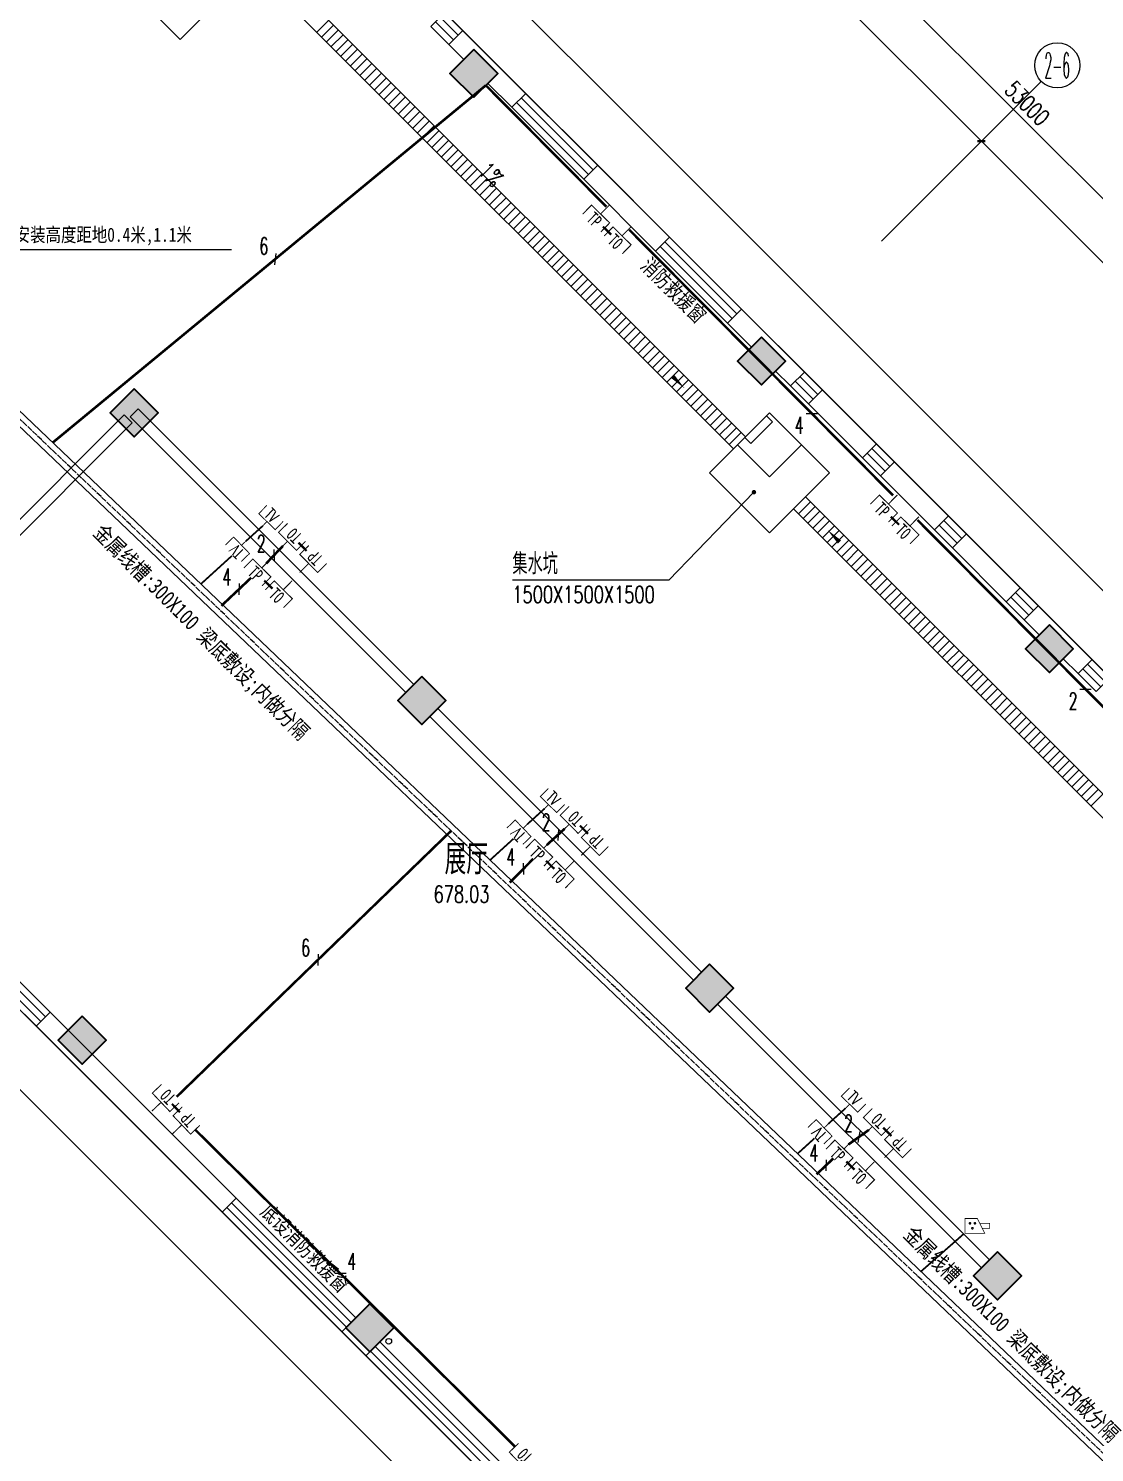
# Model space of a CAD drawing. Extents: x 815029915 to 815825525, y 579155098 to 579748855.
# Drawn here: x 815501371 to 815520233, y 579557379 to 579582582 of the extents above; entities that cross this region are included whole.
import ezdxf
from ezdxf.enums import TextEntityAlignment as Align

# ---------------------------------------------------------------- set-up
doc = ezdxf.new("R2010")
doc.units = 0
doc.header["$LTSCALE"] = 100
doc.header["$MEASUREMENT"] = 0
for name, pattern in [('DASHDOT', [1, 0.5, -0.25, 0, -0.25]), ('DOTE', [2.42, 2, -0.2, 0.02, -0.2]), ('HIDDEN', [0.375, 0.25, -0.125])]:
    doc.linetypes.add(name, pattern=pattern)
for name, color, linetype in [('AXIS', 3, 'Continuous'), ('AXIS_TEXT', 7, 'Continuous'), ('COLUMN', 9, 'Continuous'), ('DIM_LEAD', 3, 'Continuous'), ('DIM_SYMB', 3, 'Continuous'), ('E-TEXT-PLAN-DER', 7, 'Continuous'), ('GROUND', 2, 'Continuous'), ('PUB_TEXT', 7, 'Continuous'), ('SPACE', 7, 'Continuous'), ('T-EQUP-CCTV', 7, 'Continuous'), ('T-EQUP-COMM', 7, 'Continuous'), ('T-EQUP-SERT', 7, 'Continuous'), ('WALL', 9, 'Continuous'), ('WINDOW', 4, 'Continuous'), ('zm', 1, 'Continuous'), ('电-弱电平面-线缆', 3, 'Continuous'), ('电-强电平面-标注', 3, 'Continuous'), ('电-强电平面-线缆', 3, 'Continuous'), ('电-桥架', 4, 'Continuous')]:
    doc.layers.add(name, color=color, linetype=linetype)
doc.layers.add('柱填充', color=9, linetype='Continuous', lineweight=18)
doc.layers.add('砼柱', color=2, linetype='Continuous', lineweight=35)
doc.styles.add('-宋体', font='', dxfattribs={"width": 0.8})
doc.styles.add('-黑体', font='', dxfattribs={"width": 0.8})
doc.styles.add('_TCH_AXIS', font='COMPLEX', dxfattribs={"bigfont": 'GBCBIG'})
doc.styles.add('_TCH_DIM', font='SIMPLEX', dxfattribs={"bigfont": 'GBCBIG'})
doc.styles.add('_TCH_DIM_T3', font='SIMPLEX', dxfattribs={"width": 0.705882, "bigfont": 'GBCBIG'})
doc.styles.add('_TCH_SPACE', font='SIMPLEX', dxfattribs={"height": 5, "bigfont": 'GBCBIG'})
doc.styles.add('COMPLEX', font='COMPLEX')
doc.styles.add('ELEC-DIM', font='simplex.shx', dxfattribs={"width": 0.6, "bigfont": 'HZTXT.shx'})
doc.styles.add('IDQSTYLE', font='txt.shx', dxfattribs={"width": 0.7, "bigfont": 'hztxt.shx'})
doc.styles.add('宋体-TK', font='', dxfattribs={"width": 0.8})
doc.styles.get('-宋体').set_extended_font_data('SimSun')
doc.styles.get('-黑体').set_extended_font_data('SimHei')
doc.styles.get('宋体-TK').set_extended_font_data('SimSun')
doc.dimstyles.new('_TCH_ARCH-100', dxfattribs={"dimscale": 100, "dimtxt": 2.975, "dimasz": 1, "dimexe": 2.5, "dimexo": 3, "dimgap": 1, "dimtad": 1, "dimdec": 0, "dimzin": 0, "dimdsep": 46, "dimtxsty": '_TCH_DIM_T3', "dimblk": 'ARCHTICK', "dimcen": 0.09, "dimclrt": 7, "dimazin": 2, "dimtfac": 1, "dimtdec": 0, "dimtix": 1, "dimtmove": 2, "dimatfit": 3, "dimfxl": 0, "dimtolj": 1, "dimtzin": 0, "dimarcsym": 0})

# ---------------------------------------------------------------- blocks, each defined once
blk = doc.blocks.new('HC001133')
at = {"color": 0, "linetype": 'Continuous', "const_width": 0.2}
for points in [[(-1.25, 0.625), (-3.125, 0.625), (-3.125, -0.625), (-0.625, -0.625)], [(-1.875, 1.875), (3.125, 1.875), (3.125, -1.875), (0, -1.875), (-1.875, 1.875)]]:
    blk.add_lwpolyline(points, dxfattribs=at)
at = {"color": 0, "linetype": 'Continuous', "const_width": 0.3}
for points in [[(1.0625, 0.6, 1), (1.4375, 0.6, 1)], [(0.4375, -0.65, 1), (0.8125, -0.65, 1)], [(1.6875, -0.65, 1), (2.0625, -0.65, 1)]]:
    blk.add_lwpolyline(points, format="xyb", close=True, dxfattribs=at)
at = {"layer": 'E-TEXT-PLAN-DER', "color": 0, "style": 'IDQSTYLE', "width": 0.7}
blk.add_attdef('PSFHATT', (5.125, -1.875), '', height=2.5, dxfattribs=at)
blk = doc.blocks.new('HC000923')
at = {"color": 0, "linetype": 'Continuous', "const_width": 0.2}
for points in [[(-2.5, 5), (-2.5, 2.5), (2.5, 2.5), (2.5, 5)], [(0, 2.5), (0, 0)]]:
    blk.add_lwpolyline(points, dxfattribs=at)
at = {"color": 0, "style": 'IDQSTYLE', "width": 0.7}
blk.add_attdef('TP', (-1.28, 3.03), '', height=2.5, dxfattribs=at)
at = {"layer": 'E-TEXT-PLAN-DER', "color": 0, "style": 'IDQSTYLE', "width": 0.7}
blk.add_attdef('PSFHATT', (4.5, 0), '', height=2.5, dxfattribs=at)
blk = doc.blocks.new('HC001583')
at = {"color": 0, "linetype": 'Continuous', "const_width": 0.2}
for points in [[(-2.5, 5), (-2.5, 2.5), (2.5, 2.5), (2.5, 5)], [(0, 2.5), (0, 0)]]:
    blk.add_lwpolyline(points, dxfattribs=at)
at = {"color": 0, "style": 'IDQSTYLE', "width": 0.7}
blk.add_attdef('TO', (-1.32, 3.03), '', height=2.5, dxfattribs=at)
at = {"layer": 'E-TEXT-PLAN-DER', "color": 0, "style": 'IDQSTYLE', "width": 0.7}
blk.add_attdef('PSFHATT', (4.5, 0), '', height=2.5, dxfattribs=at)
blk = doc.blocks.new('HC001069')
at = {"color": 0, "linetype": 'Continuous', "const_width": 0.2}
for points in [[(-2.5, 5), (-2.5, 2.5), (2.5, 2.5), (2.5, 5)], [(0, 2.5), (0, 0)]]:
    blk.add_lwpolyline(points, dxfattribs=at)
at = {"color": 0, "style": 'IDQSTYLE', "width": 0.7}
blk.add_attdef('TV', (-1.48, 2.93), '', height=2.5, dxfattribs=at)
at = {"layer": 'E-TEXT-PLAN-DER', "color": 0, "style": 'IDQSTYLE', "width": 0.7}
blk.add_attdef('PSFHATT', (4.5, 0), '', height=2.5, dxfattribs=at)
blk = doc.blocks.new('$TCHSYS$WIN2D')
for p, q in [((-0.5, 0.5), (0.5, 0.5)), ((-0.5, 0.5), (-0.5, -0.5)), ((0.5, 0.5), (0.5, -0.5)), ((0.5, 0.1667), (-0.5, 0.1667)), ((0.5, -0.1667), (-0.5, -0.1667)), ((-0.5, -0.5), (0.5, -0.5))]:
    blk.add_line(p, q)
blk = doc.blocks.new('_AXISO')
blk.add_circle((0, 0), 0.5)
at = {"layer": 'AXIS_TEXT', "style": 'COMPLEX', "width": 1.041667}
blk.add_attdef('A', text='', height=0.56, dxfattribs=at).set_placement((-0.25, -0.28), (0.25, -0.28), align=Align.FIT)
blk = doc.blocks.new('_ArchTick')
at = {"color": 0, "linetype": 'ByBlock', "const_width": 0.4}
blk.add_lwpolyline([(-0.5, -0.5), (0.5, 0.5)], dxfattribs=at)
blk = doc.blocks.new('*D413')
at = {"layer": 'AXIS', "color": 0, "lineweight": -2, "transparency": 16777216}
for p, q in [((815498008, 579597698), (815500306, 579599996)), ((815500129, 579599819), (815537606, 579562343)), ((815535485, 579560221), (815537783, 579562519))]:
    blk.add_line(p, q, dxfattribs=at)
at = {"layer": 'Defpoints', "color": 0, "transparency": 16777216}
for p in [(815497796, 579597486), (815537606, 579562343), (815535272, 579560009)]:
    blk.add_point(p, dxfattribs=at)
at = {"layer": 'AXIS', "color": 0, "lineweight": -2, "transparency": 16777216, "xscale": 100, "yscale": 100, "zscale": 100}
for p, rotation in [((815500129, 579599819), 135.0000000001822), ((815537606, 579562343), 315.0000000001822)]:
    blk.add_blockref('_ArchTick', p, dxfattribs=dict(at, rotation=rotation))
at = {"layer": 'AXIS', "color": 7, "transparency": 16777216, "insert": (815519044, 579581257), "char_height": 297.5, "attachment_point": 5, "rotation": 315, "style": '_TCH_DIM_T3'}
blk.add_mtext('\\A1;53000', dxfattribs=at)
blk = doc.blocks.new('*D421')
at = {"layer": 'AXIS', "color": 0, "lineweight": -2, "transparency": 16777216}
for p, q in [((815511584, 579584121), (815513317, 579585854)), ((815513140, 579585677), (815518231, 579580586)), ((815516676, 579579030), (815518408, 579580763))]:
    blk.add_line(p, q, dxfattribs=at)
at = {"layer": 'Defpoints', "color": 0, "transparency": 16777216}
for p in [(815511372, 579583909), (815518231, 579580586), (815516463, 579578818)]:
    blk.add_point(p, dxfattribs=at)
at = {"layer": 'AXIS', "color": 0, "lineweight": -2, "transparency": 16777216, "xscale": 100, "yscale": 100, "zscale": 100}
for p, rotation in [((815513140, 579585677), 135.0000000006708), ((815518231, 579580586), 315.0000000006708)]:
    blk.add_blockref('_ArchTick', p, dxfattribs=dict(at, rotation=rotation))
at = {"layer": 'AXIS', "color": 7, "transparency": 16777216, "insert": (815515862, 579583307), "char_height": 297.5, "attachment_point": 5, "rotation": 315, "style": '_TCH_DIM_T3'}
blk.add_mtext('\\A1;7200', dxfattribs=at)
blk = doc.blocks.new('*D422')
at = {"layer": 'AXIS', "color": 0, "lineweight": -2, "transparency": 16777216}
for p, q in [((815516676, 579579030), (815518408, 579580763)), ((815518231, 579580586), (815523322, 579575495)), ((815521767, 579573939), (815523499, 579575671))]:
    blk.add_line(p, q, dxfattribs=at)
at = {"layer": 'Defpoints', "color": 0, "transparency": 16777216}
for p in [(815516463, 579578818), (815523322, 579575495), (815521555, 579573727)]:
    blk.add_point(p, dxfattribs=at)
at = {"layer": 'AXIS', "color": 0, "lineweight": -2, "transparency": 16777216, "xscale": 100, "yscale": 100, "zscale": 100}
for p, rotation in [((815518231, 579580586), 135.0000000006708), ((815523322, 579575495), 315.0000000006708)]:
    blk.add_blockref('_ArchTick', p, dxfattribs=dict(at, rotation=rotation))
at = {"layer": 'AXIS', "color": 7, "transparency": 16777216, "insert": (815520953, 579578216), "char_height": 297.5, "attachment_point": 5, "rotation": 315, "style": '_TCH_DIM_T3'}
blk.add_mtext('\\A1;7200', dxfattribs=at)

msp = doc.modelspace()

# ---------------------------------------------------------------- hatches: boundary and pattern name
at = {"layer": 'DIM_LEAD'}
msp.add_hatch(color=256, dxfattribs=at).paths.add_polyline_path([(815514247.9, 579574375.7, 1), (815514167.9, 579574375.7, 1)], flags=17)
at = {"layer": '柱填充', "lineweight": 18}
for points in [[(815509251.9, 579582212.2), (815508827.6, 579581788), (815509251.9, 579581363.7), (815509676.1, 579581788)], [(815514343, 579577121.1), (815513918.8, 579576696.8), (815514343, 579576272.5), (815514767.3, 579576696.8)], [(815503241.5, 579576201.8), (815502817.2, 579575777.6), (815503241.5, 579575353.3), (815503665.7, 579575777.6)], [(815519434.2, 579572029.9), (815519009.9, 579571605.6), (815519434.2, 579571181.4), (815519858.5, 579571605.6)], [(815508332.6, 579571110.7), (815507908.4, 579570686.4), (815508332.6, 579570262.1), (815508756.9, 579570686.4)], [(815513423.8, 579566019.5), (815512999.5, 579565595.2), (815513423.8, 579565171), (815513848.1, 579565595.2)], [(815502322.2, 579565100.2), (815501898, 579564676), (815502322.2, 579564251.7), (815502746.5, 579564676)], [(815518515, 579560928.3), (815518090.7, 579560504), (815518515, 579560079.8), (815518939.2, 579560504)], [(815507413.4, 579560009.1), (815506989.1, 579559584.8), (815507413.4, 579559160.5), (815507837.7, 579559584.8)]]:
    msp.add_hatch(color=250, dxfattribs=at).paths.add_polyline_path(points)

# ---------------------------------------------------------------- linework, layer by layer
for p, q in [((815529403.5, 579562201.1), (815504301.2, 579587303.4)), ((815514059.3, 579575353.3), (815505538.6, 579583873.9)), ((815505326.5, 579583661.8), (815513847.1, 579575141.2)), ((815490490.6, 579575941), (815512079.4, 579554352.2)), ((815513422.9, 579574716.9), (815514483.5, 579575777.6)), ((815514483.5, 579575777.6), (815513917.9, 579575211.9)), ((815514154.6, 579575236.5), (815514537.4, 579575619.3)), ((815514537.4, 579575619.3), (815514431.4, 579575725.4)), ((815514483.5, 579575777.6), (815515544.2, 579574716.9)), ((815515049.2, 579575211.9), (815514483.5, 579575777.6)), ((815513847.1, 579575141.2), (815514059.3, 579575353.3)), ((815514048.5, 579575342.5), (815514154.6, 579575236.5)), ((815513917.9, 579575211.9), (815514483.5, 579574646.2)), ((815514483.5, 579574646.2), (815515049.2, 579575211.9)), ((815514483.5, 579573656.2), (815513422.9, 579574716.9)), ((815515544.2, 579574716.9), (815514483.5, 579573656.2)), ((815515119.9, 579574292.6), (815514907.8, 579574080.5)), ((815525974, 579563438.5), (815515119.9, 579574292.6)), ((815514907.8, 579574080.5), (815525761.9, 579563226.4))]:
    msp.add_line(p, q)
at = {"color": 2}
for p in [(815506387.2, 579584722.5), (815501967.8, 579584475)]:
    msp.add_line(p, (815504053.7, 579582389), dxfattribs=at)
at = {"color": 252, "linetype": 'Continuous'}
for p, q in [((815506473.2, 579582515.2), (815506685.3, 579582727.3)), ((815506558, 579582430.3), (815506770.1, 579582642.4)), ((815506642.9, 579582345.5), (815506855, 579582557.6)), ((815506727.7, 579582260.6), (815506939.8, 579582472.7)), ((815506812.6, 579582175.7), (815507024.7, 579582387.9)), ((815506897.4, 579582090.9), (815507109.5, 579582303)), ((815506982.3, 579582006), (815507194.4, 579582218.2)), ((815507067.1, 579581921.2), (815507279.3, 579582133.3)), ((815507152, 579581836.3), (815507364.1, 579582048.5)), ((815507236.8, 579581751.5), (815507449, 579581963.6)), ((815507321.7, 579581666.6), (815507533.8, 579581878.8)), ((815507406.5, 579581581.8), (815507618.7, 579581793.9)), ((815507491.4, 579581496.9), (815507703.5, 579581709.1)), ((815507576.2, 579581412.1), (815507788.4, 579581624.2)), ((815507661.1, 579581327.2), (815507873.2, 579581539.4)), ((815507745.9, 579581242.4), (815507958.1, 579581454.5)), ((815507830.8, 579581157.5), (815508042.9, 579581369.6)), ((815507915.6, 579581072.7), (815508127.8, 579581284.8)), ((815508000.5, 579580987.8), (815508212.6, 579581199.9)), ((815508085.4, 579580903), (815508297.5, 579581115.1)), ((815508170.2, 579580818.1), (815508382.3, 579581030.2)), ((815508255.1, 579580733.2), (815508467.2, 579580945.4)), ((815508339.9, 579580648.4), (815508552, 579580860.5)), ((815508424.8, 579580563.5), (815508636.9, 579580775.7)), ((815508509.6, 579580478.7), (815508721.7, 579580690.8)), ((815508594.5, 579580393.8), (815508806.6, 579580606)), ((815508679.3, 579580309), (815508891.5, 579580521.1)), ((815508764.2, 579580224.1), (815508976.3, 579580436.3)), ((815508849, 579580139.3), (815509061.2, 579580351.4)), ((815508933.9, 579580054.4), (815509146, 579580266.6)), ((815509018.7, 579579969.6), (815509230.9, 579580181.7)), ((815509103.6, 579579884.7), (815509315.7, 579580096.9)), ((815509188.4, 579579799.9), (815509400.6, 579580012)), ((815509273.3, 579579715), (815509485.4, 579579927.1)), ((815509358.1, 579579630.2), (815509570.3, 579579842.3)), ((815509443, 579579545.3), (815509655.1, 579579757.4)), ((815509527.9, 579579460.5), (815509740, 579579672.6)), ((815509612.7, 579579375.6), (815509824.8, 579579587.7)), ((815509697.6, 579579290.8), (815509909.7, 579579502.9)), ((815509782.4, 579579205.9), (815509994.5, 579579418)), ((815509867.3, 579579121), (815510079.4, 579579333.2)), ((815509952.1, 579579036.2), (815510164.2, 579579248.3)), ((815510037, 579578951.3), (815510249.1, 579579163.5)), ((815510121.8, 579578866.5), (815510334, 579579078.6)), ((815510206.7, 579578781.6), (815510418.8, 579578993.8)), ((815510291.5, 579578696.8), (815510503.7, 579578908.9)), ((815510376.4, 579578611.9), (815510588.5, 579578824.1)), ((815510461.2, 579578527.1), (815510673.4, 579578739.2)), ((815510546.1, 579578442.2), (815510758.2, 579578654.4)), ((815510630.9, 579578357.4), (815510843.1, 579578569.5)), ((815510715.8, 579578272.5), (815510927.9, 579578484.7)), ((815510800.6, 579578187.7), (815511012.8, 579578399.8)), ((815510885.5, 579578102.8), (815511097.6, 579578314.9)), ((815510970.3, 579578018), (815511182.5, 579578230.1)), ((815511055.2, 579577933.1), (815511267.3, 579578145.2)), ((815511140.1, 579577848.3), (815511352.2, 579578060.4)), ((815511224.9, 579577763.4), (815511437, 579577975.5)), ((815511309.8, 579577678.5), (815511521.9, 579577890.7)), ((815511394.6, 579577593.7), (815511606.7, 579577805.8)), ((815511479.5, 579577508.8), (815511691.6, 579577721)), ((815511564.3, 579577424), (815511776.5, 579577636.1)), ((815511649.2, 579577339.1), (815511861.3, 579577551.3)), ((815511734, 579577254.3), (815511946.2, 579577466.4)), ((815511818.9, 579577169.4), (815512031, 579577381.6)), ((815511903.7, 579577084.6), (815512115.9, 579577296.7)), ((815511988.6, 579576999.7), (815512200.7, 579577211.9)), ((815512073.4, 579576914.9), (815512285.6, 579577127)), ((815512158.3, 579576830), (815512370.4, 579577042.2)), ((815512243.1, 579576745.2), (815512455.3, 579576957.3)), ((815512328, 579576660.3), (815512540.1, 579576872.4)), ((815512412.8, 579576575.5), (815512625, 579576787.6)), ((815512497.7, 579576490.6), (815512709.8, 579576702.7)), ((815512582.6, 579576405.8), (815512794.7, 579576617.9)), ((815512667.4, 579576320.9), (815512879.5, 579576533)), ((815512752.3, 579576236.1), (815512964.4, 579576448.2)), ((815512837.1, 579576151.2), (815513049.2, 579576363.3)), ((815512922, 579576066.3), (815513134.1, 579576278.5)), ((815513006.8, 579575981.5), (815513218.9, 579576193.6)), ((815513091.7, 579575896.6), (815513303.8, 579576108.8)), ((815513176.5, 579575811.8), (815513388.7, 579576023.9)), ((815513261.4, 579575726.9), (815513473.5, 579575939.1)), ((815513346.2, 579575642.1), (815513558.4, 579575854.2)), ((815513431.1, 579575557.2), (815513643.2, 579575769.4)), ((815513515.9, 579575472.4), (815513728.1, 579575684.5)), ((815513600.8, 579575387.5), (815513812.9, 579575599.7)), ((815513685.6, 579575302.7), (815513897.8, 579575514.8)), ((815513770.5, 579575217.8), (815513982.6, 579575429.9)), ((815514908.9, 579574079.4), (815515121.1, 579574291.5)), ((815514993.8, 579573994.5), (815515205.9, 579574206.7)), ((815515078.6, 579573909.7), (815515290.8, 579574121.8)), ((815515163.5, 579573824.8), (815515375.6, 579574036.9)), ((815515248.3, 579573740), (815515460.5, 579573952.1)), ((815515333.2, 579573655.1), (815515545.3, 579573867.2)), ((815515418.1, 579573570.3), (815515630.2, 579573782.4)), ((815515502.9, 579573485.4), (815515715, 579573697.5)), ((815515587.8, 579573400.6), (815515799.9, 579573612.7)), ((815515672.6, 579573315.7), (815515884.7, 579573527.8)), ((815515757.5, 579573230.8), (815515969.6, 579573443)), ((815515842.3, 579573146), (815516054.4, 579573358.1)), ((815515927.2, 579573061.1), (815516139.3, 579573273.3)), ((815516012, 579572976.3), (815516224.2, 579573188.4)), ((815516096.9, 579572891.4), (815516309, 579573103.6)), ((815516181.7, 579572806.6), (815516393.9, 579573018.7)), ((815516266.6, 579572721.7), (815516478.7, 579572933.9)), ((815516351.4, 579572636.9), (815516563.6, 579572849)), ((815516436.3, 579572552), (815516648.4, 579572764.2)), ((815516521.1, 579572467.2), (815516733.3, 579572679.3)), ((815516606, 579572382.3), (815516818.1, 579572594.5)), ((815516690.8, 579572297.5), (815516903, 579572509.6)), ((815516775.7, 579572212.6), (815516987.8, 579572424.7)), ((815516860.5, 579572127.8), (815517072.7, 579572339.9)), ((815516945.4, 579572042.9), (815517157.5, 579572255)), ((815517030.3, 579571958.1), (815517242.4, 579572170.2)), ((815517115.1, 579571873.2), (815517327.2, 579572085.3)), ((815517200, 579571788.3), (815517412.1, 579572000.5)), ((815517284.8, 579571703.5), (815517496.9, 579571915.6)), ((815517369.7, 579571618.6), (815517581.8, 579571830.8)), ((815517454.5, 579571533.8), (815517666.7, 579571745.9)), ((815517539.4, 579571448.9), (815517751.5, 579571661.1)), ((815517624.2, 579571364.1), (815517836.4, 579571576.2)), ((815517709.1, 579571279.2), (815517921.2, 579571491.4)), ((815517793.9, 579571194.4), (815518006.1, 579571406.5)), ((815517878.8, 579571109.5), (815518090.9, 579571321.7)), ((815517963.6, 579571024.7), (815518175.8, 579571236.8)), ((815518048.5, 579570939.8), (815518260.6, 579571152)), ((815518133.3, 579570855), (815518345.5, 579571067.1)), ((815518218.2, 579570770.1), (815518430.3, 579570982.2)), ((815518303, 579570685.3), (815518515.2, 579570897.4)), ((815518387.9, 579570600.4), (815518600, 579570812.5)), ((815518472.8, 579570515.6), (815518684.9, 579570727.7)), ((815518557.6, 579570430.7), (815518769.7, 579570642.8)), ((815518642.5, 579570345.9), (815518854.6, 579570558)), ((815518727.3, 579570261), (815518939.4, 579570473.1)), ((815518812.2, 579570176.1), (815519024.3, 579570388.3)), ((815518897, 579570091.3), (815519109.1, 579570303.4)), ((815518981.9, 579570006.4), (815519194, 579570218.6)), ((815519066.7, 579569921.6), (815519278.9, 579570133.7)), ((815519151.6, 579569836.7), (815519363.7, 579570048.9)), ((815519236.4, 579569751.9), (815519448.6, 579569964)), ((815519321.3, 579569667), (815519533.4, 579569879.2)), ((815519406.1, 579569582.2), (815519618.3, 579569794.3)), ((815519491, 579569497.3), (815519703.1, 579569709.5)), ((815519575.8, 579569412.5), (815519788, 579569624.6)), ((815519660.7, 579569327.6), (815519872.8, 579569539.7)), ((815519745.5, 579569242.8), (815519957.7, 579569454.9)), ((815519830.4, 579569157.9), (815520042.5, 579569370)), ((815519915.2, 579569073.1), (815520127.4, 579569285.2)), ((815520000.1, 579568988.2), (815520212.2, 579569200.3)), ((815520085, 579568903.4), (815520297.1, 579569115.5)), ((815520169.8, 579568818.5), (815520381.9, 579569030.6))]:
    msp.add_line(p, q, dxfattribs=at)
msp.add_circle((815507745.5, 579559347), 50)
at = {"layer": 'AXIS'}
msp.add_line((815516463.4, 579578818.1), (815519291.9, 579581646.5), dxfattribs=at)
at = {"layer": 'COLUMN'}
for points in [[(815509251.9, 579581363.7), (815509676.1, 579581788), (815509251.9, 579582212.2), (815508827.6, 579581788)], [(815514343, 579576272.5), (815514767.3, 579576696.8), (815514343, 579577121.1), (815513918.8, 579576696.8)], [(815503241.5, 579575353.3), (815503665.7, 579575777.6), (815503241.5, 579576201.8), (815502817.2, 579575777.6)], [(815519434.2, 579571181.4), (815519858.5, 579571605.6), (815519434.2, 579572029.9), (815519009.9, 579571605.6)], [(815508332.6, 579570262.1), (815508756.9, 579570686.4), (815508332.6, 579571110.7), (815507908.4, 579570686.4)], [(815513423.8, 579565171), (815513848.1, 579565595.2), (815513423.8, 579566019.5), (815512999.5, 579565595.2)], [(815502322.2, 579564251.7), (815502746.5, 579564676), (815502322.2, 579565100.2), (815501898, 579564676)], [(815518515, 579560079.8), (815518939.2, 579560504), (815518515, 579560928.3), (815518090.7, 579560504)], [(815507413.4, 579559160.5), (815507837.7, 579559584.8), (815507413.4, 579560009.1), (815506989.1, 579559584.8)]]:
    msp.add_lwpolyline(points, close=True, dxfattribs=at)
at = {"layer": 'DIM_LEAD'}
for p, q in [((815514207.9, 579574375.7), (815512698.9, 579572817.7)), ((815512698.9, 579572817.7), (815509932.9, 579572817.7))]:
    msp.add_line(p, q, dxfattribs=at)
at = {"layer": 'DIM_SYMB'}
for points in [[(815505765.3, 579583435.6, 0, 0, 0), (815512980, 579576213.2, 0, 80, 0), (815512768, 579576425.5, 0, 0, 0)], [(815525287.9, 579563874.6, 0, 0, 0), (815515509.1, 579573707.3, 0, 80, 0), (815515720.6, 579573494.6, 0, 0, 0)]]:
    msp.add_lwpolyline(points, format="xyseb", dxfattribs=at)
at = {"layer": 'GROUND'}
for points in [[(815491490.6, 579573526.8), (815510665.2, 579554352.2), (815508331.7, 579552018.8), (815518514.1, 579541836.4), (815528696.4, 579552018.8), (815524665.9, 579556049.3), (815530817.7, 579562201.1), (815504301.2, 579588717.6), (815500695, 579585111.4)], [(815490490.6, 579575941), (815512079.4, 579554352.2), (815509745.9, 579552018.8), (815518514.1, 579543250.6), (815527282.2, 579552018.8), (815523251.7, 579556049.3), (815529403.5, 579562201.1), (815504301.2, 579587303.4), (815500695, 579583697.2)]]:
    msp.add_lwpolyline(points, dxfattribs=at)
at = {"layer": 'WALL'}
for p, q in [((815509056.5, 579582548.1), (815510170.2, 579581434.4)), ((815508809, 579582300.6), (815509074.6, 579582035)), ((815509498.9, 579581610.7), (815509922.7, 579581186.9)), ((815511443, 579580161.6), (815512715.8, 579578888.8)), ((815511195.5, 579579914.1), (815512468.3, 579578641.3)), ((815513988.6, 579577616), (815515102.3, 579576502.3)), ((815513741.1, 579577368.5), (815514165.8, 579576943.8)), ((815505044.1, 579561882.5), (815490396.7, 579576529.9)), ((815514590.1, 579576519.6), (815514854.8, 579576254.9)), ((815504796.6, 579561635), (815490149.2, 579576282.4)), ((815515420.5, 579576184.1), (815516375.1, 579575229.5)), ((815503311.3, 579575848.3), (815503169.8, 579575706.8)), ((815503311.3, 579575848.3), (815508190.8, 579570968.8)), ((815515173, 579575936.7), (815516127.6, 579574982.1)), ((815503063.8, 579575742.2), (815500412.1, 579573090.6)), ((815503205.2, 579575600.8), (815500553.6, 579572949.1)), ((815503205.2, 579575600.8), (815503063.8, 579575742.2)), ((815503169.8, 579575706.8), (815508049.3, 579570827.4)), ((815516693.3, 579574911.3), (815517647.8, 579573956.8)), ((815516445.8, 579574663.9), (815517400.4, 579573709.3)), ((815517966, 579573638.6), (815518920.6, 579572684)), ((815517718.6, 579573391.1), (815518673.2, 579572436.5)), ((815519238.8, 579572365.8), (815520193.4, 579571411.2)), ((815518991.4, 579572118.3), (815519257, 579571852.7)), ((815519681.2, 579571428.4), (815519945.9, 579571163.7)), ((815508615, 579570544.5), (815513281.9, 579565877.6)), ((815508473.6, 579570403.1), (815513140.5, 579565736.2)), ((815513564.8, 579565311.9), (815518231.7, 579560645)), ((815513706.2, 579565453.3), (815518373.1, 579560786.4)), ((815507342.2, 579559089.4), (815506918, 579559513.6))]:
    msp.add_line(p, q, dxfattribs=at)
for points in [[(815509056.5, 579582548.1), (815508809, 579582300.6)], [(815510170.2, 579581434.4), (815509922.7, 579581186.9)], [(815511443, 579580161.6), (815511195.5, 579579914.1)], [(815512715.8, 579578888.8), (815512468.3, 579578641.3)], [(815513988.6, 579577616), (815513741.1, 579577368.5)], [(815515102.3, 579576502.3), (815514854.8, 579576254.9)], [(815515420.5, 579576184.1), (815515173, 579575936.7)], [(815516375.1, 579575229.5), (815516127.6, 579574982.1)], [(815516693.3, 579574911.3), (815516445.8, 579574663.9)], [(815517647.8, 579573956.8), (815517400.4, 579573709.3)], [(815517966, 579573638.6), (815517718.6, 579573391.1)], [(815518920.6, 579572684), (815518673.2, 579572436.5)], [(815519238.8, 579572365.8), (815518991.4, 579572118.3)], [(815520193.4, 579571411.2), (815519945.9, 579571163.7)], [(815504796.6, 579561635), (815505044.1, 579561882.5)], [(815506918, 579559513.6), (815506989.1, 579559584.8)], [(815507342.2, 579559089.4), (815507413.4, 579559160.5)]]:
    msp.add_lwpolyline(points, dxfattribs=at)
at = {"layer": 'zm', "ltscale": 30}
msp.add_line((815499778.8, 579578669.2), (815504966.1, 579578669.2), dxfattribs=at)
at = {"layer": 'zm', "color": 1, "const_width": 40.5}
for points in [[(815511536, 579579075.7), (815511681.9, 579578932.1)], [(815516628.9, 579573943.2), (815516774.8, 579573799.6)], [(815506291.1, 579573337.2), (815506147, 579573482.6)], [(815505541.5, 579572812.2), (815505687.4, 579572668.6)], [(815511272.9, 579568328.8), (815511128.8, 579568474.2)], [(815510528.8, 579567851.9), (815510674.7, 579567708.2)], [(815504050.2, 579563401.2), (815503909, 579563549.5)], [(815516638.9, 579562980.9), (815516494.7, 579563126.3)], [(815515842.2, 579562527.7), (815515988.1, 579562384)]]:
    msp.add_lwpolyline(points, dxfattribs=at)
at = {"layer": '电-弱电平面-线缆', "color": 171, "linetype": 'DASHDOT', "const_width": 30}
for points in [[(815505214.3, 579573505.5), (815505520.1, 579573782.1)], [(815504420.9, 579572749.3), (815504970.7, 579573249.7)], [(815510196.2, 579568497), (815510502, 579568773.7)], [(815509537.6, 579567863.6), (815509952.5, 579568241.3)], [(815515521.9, 579563195), (815515827.7, 579563471.7)], [(815514979.5, 579562667.4), (815515278.3, 579562939.3)]]:
    msp.add_lwpolyline(points, dxfattribs=at)
at = {"layer": '电-强电平面-标注', "color": 1}
for p, q in [((815505745.2, 579578599.3), (815505726.1, 579578400.2)), ((815515129.6, 579575768.9), (815515329.6, 579575768.1)), ((815505713.1, 579573358.9), (815505717.9, 579573158.9)), ((815505099, 579572758.1), (815505093.1, 579572558.2)), ((815519975.3, 579570888.1), (815520175.3, 579570887.3)), ((815510746.5, 579568412.8), (815510737.4, 579568213)), ((815510126.3, 579567808), (815510127.8, 579567608)), ((815506494.1, 579566197.7), (815506491, 579565997.7)), ((815516080.6, 579563061), (815516047.5, 579562863.8)), ((815515485.9, 579562561.2), (815515480.9, 579562361.3)), ((815506989.8, 579560546.6), (815506789.8, 579560545.7))]:
    msp.add_line(p, q, dxfattribs=at)
at = {"layer": '电-强电平面-线缆', "color": 1, "linetype": 'Continuous', "const_width": 45}
for points in [[(815501799.6, 579575252.3), (815509464, 579581575.8)], [(815511597.8, 579579426.5), (815509464, 579581575.8)], [(815516670.2, 579574317.4), (815511999, 579579022.4)], [(815521764.9, 579569185.8), (815517101.8, 579573882.6)], [(815505578.7, 579573115.4), (815505875.1, 579573426.2)], [(815504783.9, 579572363.7), (815505313.1, 579572862.9)], [(815503992, 579563673.7), (815508849.5, 579568382.5)], [(815510540, 579568128.6), (815510856.9, 579568417.8)], [(815509886.7, 579567464), (815510303.7, 579567887.4)], [(815504321.2, 579563091.6), (815509981.6, 579557482.3)], [(815515879.4, 579562830.9), (815516242.7, 579563089.7)], [(815515314, 579562300.2), (815515613.1, 579562584.6)]]:
    msp.add_lwpolyline(points, dxfattribs=at)
at = {"layer": '电-强电平面-线缆', "color": 1, "linetype": 'HIDDEN', "const_width": 30}
msp.add_lwpolyline([(815517153.2, 579560574.8), (815517915.4, 579561244.2)], dxfattribs=at)
at = {"layer": '电-桥架', "color": 5, "linetype": 'DOTE', "ltscale": 0.5}
msp.add_line((815525758.1, 579552237.1), (815494071.1, 579582493.8), dxfattribs=at)
at = {"layer": '电-桥架', "ltscale": 0.5}
msp.add_lwpolyline([(815494141.8, 579582564.5), (815525828.8, 579552307.8), (815525687.4, 579552166.3), (815494000.4, 579582423)], close=True, dxfattribs=at)
at = {"layer": '砼柱', "color": 3, "lineweight": 35}
for points in [[(815509251.9, 579582212.2), (815508827.6, 579581788), (815509251.9, 579581363.7), (815509676.1, 579581788)], [(815514343, 579577121.1), (815513918.8, 579576696.8), (815514343, 579576272.5), (815514767.3, 579576696.8)], [(815503241.5, 579576201.8), (815502817.2, 579575777.6), (815503241.5, 579575353.3), (815503665.7, 579575777.6)], [(815519434.2, 579572029.9), (815519009.9, 579571605.6), (815519434.2, 579571181.4), (815519858.5, 579571605.6)], [(815508332.6, 579571110.7), (815507908.4, 579570686.4), (815508332.6, 579570262.1), (815508756.9, 579570686.4)], [(815513423.8, 579566019.5), (815512999.5, 579565595.2), (815513423.8, 579565171), (815513848.1, 579565595.2)], [(815502322.2, 579565100.2), (815501898, 579564676), (815502322.2, 579564251.7), (815502746.5, 579564676)], [(815518515, 579560928.3), (815518090.7, 579560504), (815518515, 579560079.8), (815518939.2, 579560504)], [(815507413.4, 579560009.1), (815506989.1, 579559584.8), (815507413.4, 579559160.5), (815507837.7, 579559584.8)]]:
    msp.add_lwpolyline(points, close=True, dxfattribs=at)

# ---------------------------------------------------------------- block references
at = {"layer": 'AXIS'}
ref = msp.add_blockref('_AXISO', (815519574.7, 579581929.4), dxfattribs=dict(at, xscale=800, yscale=800, zscale=800))
ref.add_attrib('A', '2-6', dxfattribs={"color": 7, "height": 452.55, "style": '_TCH_AXIS', "width": 0.35}).set_placement((815519348.4, 579581703.1), (815519801, 579581703.1), align=Align.FIT)
at = {"layer": 'T-EQUP-CCTV', "color": 142, "ltscale": 30}
ref = msp.add_blockref('HC001069', (815505449.2, 579573709.9), dxfattribs=dict(at, xscale=81, yscale=81, zscale=81, rotation=315.5174043583173))
ref.add_attrib('TV', 'TV', (815505529.9, 579573963.3), dxfattribs={"color": 0, "height": 202.5, "rotation": 315.5174, "style": '_TCH_SPACE', "width": 0.7})
ref = msp.add_blockref('HC001069', (815505287.3, 579573575.7), dxfattribs=dict(at, xscale=81, yscale=81, zscale=81, rotation=133.9275677655448))
ref.add_attrib('TV', 'TV', (815505199.6, 579573324.6), dxfattribs={"color": 0, "height": 202.5, "rotation": 133.92757, "style": '_TCH_SPACE', "width": 0.7})
ref = msp.add_blockref('HC001069', (815510431, 579568701.5), dxfattribs=dict(at, xscale=81, yscale=81, zscale=81, rotation=315.5174043583173))
ref.add_attrib('TV', 'TV', (815510511.7, 579568954.9), dxfattribs={"color": 0, "height": 202.5, "rotation": 315.5174, "style": '_TCH_SPACE', "width": 0.7})
ref = msp.add_blockref('HC001069', (815510269.1, 579568567.3), dxfattribs=dict(at, xscale=81, yscale=81, zscale=81, rotation=133.9275677655448))
ref.add_attrib('TV', 'TV', (815510181.4, 579568316.2), dxfattribs={"color": 0, "height": 202.5, "rotation": 133.92757, "style": '_TCH_SPACE', "width": 0.7})
ref = msp.add_blockref('HC001069', (815515756.8, 579563399.5), dxfattribs=dict(at, xscale=81, yscale=81, zscale=81, rotation=315.5174043583173))
ref.add_attrib('TV', 'TV', (815515837.5, 579563652.9), dxfattribs={"color": 0, "height": 202.5, "rotation": 315.5174, "style": '_TCH_SPACE', "width": 0.7})
ref = msp.add_blockref('HC001069', (815515594.8, 579563265.3), dxfattribs=dict(at, xscale=81, yscale=81, zscale=81, rotation=133.9275677655448))
ref.add_attrib('TV', 'TV', (815515507.2, 579563014.2), dxfattribs={"color": 0, "height": 202.5, "rotation": 133.92757, "style": '_TCH_SPACE', "width": 0.7})
at = {"layer": 'T-EQUP-COMM', "color": 4}
ref = msp.add_blockref('HC000923', (815511652.2, 579579459.1), dxfattribs=dict(at, xscale=-90.00000000000001, yscale=90.00000000000001, zscale=90, rotation=135.4606473860006))
ref.add_attrib('TP', 'TP', (815511229.3, 579579193.3), dxfattribs={"color": 0, "height": 225, "rotation": 315.46066, "style": '-宋体', "width": 0.7})
ref = msp.add_blockref('HC001583', (815512032, 579579072), dxfattribs=dict(at, xscale=-90.00000000000001, yscale=90.00000000000001, zscale=90, rotation=135.4606473860006))
ref.add_attrib('TO', 'TO', (815511603, 579578805.3), dxfattribs={"color": 0, "height": 225, "rotation": 315.46066, "style": '-宋体', "width": 0.7})
ref = msp.add_blockref('HC000923', (815516745, 579574326.6), dxfattribs=dict(at, xscale=-90.00000000000001, yscale=90.00000000000001, zscale=90, rotation=135.4606473860006))
ref.add_attrib('TP', 'TP', (815516322.1, 579574060.9), dxfattribs={"color": 0, "height": 225, "rotation": 315.46066, "style": '-宋体', "width": 0.7})
ref = msp.add_blockref('HC001583', (815517124.9, 579573939.5), dxfattribs=dict(at, xscale=-90.00000000000001, yscale=90.00000000000001, zscale=90, rotation=135.4606473860006))
ref.add_attrib('TO', 'TO', (815516695.8, 579573672.8), dxfattribs={"color": 0, "height": 225, "rotation": 315.46066, "style": '-宋体', "width": 0.7})
ref = msp.add_blockref('HC001583', (815505795.2, 579573347), dxfattribs=dict(at, xscale=-90.00000000000001, yscale=90.00000000000001, zscale=90, rotation=314.7567928147911))
ref.add_attrib('TO', 'TO', (815506227.5, 579573608.4), dxfattribs={"color": 0, "height": 225, "rotation": 134.75681, "style": '-宋体', "width": 0.7})
ref = msp.add_blockref('HC000923', (815505657.6, 579573195.6), dxfattribs=dict(at, xscale=-90.00000000000001, yscale=90.00000000000001, zscale=90, rotation=135.4606473860006))
ref.add_attrib('TP', 'TP', (815505234.7, 579572929.9), dxfattribs={"color": 0, "height": 225, "rotation": 315.46066, "style": '-宋体', "width": 0.7})
ref = msp.add_blockref('HC000923', (815506170.3, 579572955.3), dxfattribs=dict(at, xscale=-90.00000000000001, yscale=90.00000000000001, zscale=90, rotation=314.7567928147911))
ref.add_attrib('TP', 'TP', (815506596.4, 579573215.8), dxfattribs={"color": 0, "height": 225, "rotation": 134.75681, "style": '-宋体', "width": 0.7})
ref = msp.add_blockref('HC001583', (815506037.5, 579572808.5), dxfattribs=dict(at, xscale=-90.00000000000001, yscale=90.00000000000001, zscale=90, rotation=135.4606473860006))
ref.add_attrib('TO', 'TO', (815505608.4, 579572541.8), dxfattribs={"color": 0, "height": 225, "rotation": 315.46066, "style": '-宋体', "width": 0.7})
ref = msp.add_blockref('HC001583', (815510777, 579568338.6), dxfattribs=dict(at, xscale=-90.00000000000001, yscale=90.00000000000001, zscale=90, rotation=314.7567928147911))
ref.add_attrib('TO', 'TO', (815511209.3, 579568600), dxfattribs={"color": 0, "height": 225, "rotation": 134.75681, "style": '-宋体', "width": 0.7})
ref = msp.add_blockref('HC000923', (815510645, 579568235.3), dxfattribs=dict(at, xscale=-90.00000000000001, yscale=90.00000000000001, zscale=90, rotation=135.4606473860006))
ref.add_attrib('TP', 'TP', (815510222.1, 579567969.5), dxfattribs={"color": 0, "height": 225, "rotation": 315.46066, "style": '-宋体', "width": 0.7})
ref = msp.add_blockref('HC000923', (815511152.1, 579567946.8), dxfattribs=dict(at, xscale=-90.00000000000001, yscale=90.00000000000001, zscale=90, rotation=314.7567928147911))
ref.add_attrib('TP', 'TP', (815511578.2, 579568207.3), dxfattribs={"color": 0, "height": 225, "rotation": 134.75681, "style": '-宋体', "width": 0.7})
ref = msp.add_blockref('HC001583', (815511024.8, 579567848.1), dxfattribs=dict(at, xscale=-90.00000000000001, yscale=90.00000000000001, zscale=90, rotation=135.4606473860006))
ref.add_attrib('TO', 'TO', (815510595.8, 579567581.5), dxfattribs={"color": 0, "height": 225, "rotation": 315.46066, "style": '-宋体', "width": 0.7})
ref = msp.add_blockref('HC001583', (815503554.5, 579563421.1), dxfattribs=dict(at, xscale=-90.00000000000001, yscale=90.00000000000001, zscale=90, rotation=313.5975761419014))
ref.add_attrib('TO', 'TO', (815503992, 579563673.7), dxfattribs={"color": 0, "height": 225, "rotation": 133.59758, "style": '-宋体', "width": 0.7})
ref = msp.add_blockref('HC000923', (815503921.6, 579563021.8), dxfattribs=dict(at, xscale=-90.00000000000001, yscale=90.00000000000001, zscale=90, rotation=313.5975761419014))
ref.add_attrib('TP', 'TP', (815504352.9, 579563273.7), dxfattribs={"color": 0, "height": 225, "rotation": 133.59758, "style": '-宋体', "width": 0.7})
ref = msp.add_blockref('HC001583', (815516142.9, 579562990.7), dxfattribs=dict(at, xscale=-90.00000000000001, yscale=90.00000000000001, zscale=90, rotation=314.7567928147911))
ref.add_attrib('TO', 'TO', (815516575.2, 579563252.1), dxfattribs={"color": 0, "height": 225, "rotation": 134.75681, "style": '-宋体', "width": 0.7})
ref = msp.add_blockref('HC000923', (815515958.3, 579562911.1), dxfattribs=dict(at, xscale=-90.00000000000001, yscale=90.00000000000001, zscale=90, rotation=135.4606473860006))
ref.add_attrib('TP', 'TP', (815515535.5, 579562645.3), dxfattribs={"color": 0, "height": 225, "rotation": 315.46066, "style": '-宋体', "width": 0.7})
ref = msp.add_blockref('HC000923', (815516518, 579562599), dxfattribs=dict(at, xscale=-90.00000000000001, yscale=90.00000000000001, zscale=90, rotation=314.7567928147911))
ref.add_attrib('TP', 'TP', (815516944.1, 579562859.5), dxfattribs={"color": 0, "height": 225, "rotation": 134.75681, "style": '-宋体', "width": 0.7})
ref = msp.add_blockref('HC001583', (815516338.2, 579562523.9), dxfattribs=dict(at, xscale=-90.00000000000001, yscale=90.00000000000001, zscale=90, rotation=135.4606473860006))
ref.add_attrib('TO', 'TO', (815515909.1, 579562257.3), dxfattribs={"color": 0, "height": 225, "rotation": 315.46066, "style": '-宋体', "width": 0.7})
ref = msp.add_blockref('HC001583', (815509871.1, 579557066.4), dxfattribs=dict(at, xscale=-90.00000000000001, yscale=90.00000000000001, zscale=90, rotation=313.5975761419014))
ref.add_attrib('TO', 'TO', (815510308.6, 579557318.9), dxfattribs={"color": 0, "height": 225, "rotation": 133.59758, "style": '-宋体', "width": 0.7})
at = {"layer": 'T-EQUP-SERT', "color": 4, "xscale": 70, "yscale": 70, "zscale": 70, "rotation": 180}
msp.add_blockref('HC001133', (815518160.5, 579561389.8), dxfattribs=at)
at = {"layer": 'WINDOW', "yscale": -350}
for p, xscale, zscale, rotation in [((815508773.7, 579582583.5), 449.9999998850108, 449.9999998850108, 315.0000000000008), ((815510682.8, 579580674.3), -1799.999999877218, 1799.999999877218, 315.0000000000008), ((815513228.4, 579578128.7), -1799.999999877218, 1799.999999877218, 315.0000000000008), ((815515137.6, 579576219.5), 449.9999998850108, 449.9999998850108, 315.0000000000008), ((815516410.4, 579574946.7), 449.9999998850108, 449.9999998850108, 315.0000000000008), ((815517683.2, 579573673.9), 449.9999998850108, 449.9999998850108, 315.0000000000008), ((815518956, 579572401.1), 449.9999998850108, 449.9999998850108, 315.0000000000008), ((815520228.8, 579571128.3), 449.9999998850108, 449.9999998850108, 315.0000000000008), ((815500889.4, 579565789.7), -2100, 2100, 134.9999999993811), ((815505981, 579560698), 2999.999999907754, 2999.999999907754, 134.9999999993811), ((815509852.5, 579556826.6), 6750.00000029821, 6750.00000029821, 134.9999999993811)]:
    msp.add_blockref('$TCHSYS$WIN2D', p, dxfattribs=dict(at, xscale=xscale, zscale=zscale, rotation=rotation))

# ---------------------------------------------------------------- texts
at = {"layer": 'DIM_LEAD', "color": 7, "style": '_TCH_DIM'}
msp.add_text('集水坑', height=373.33, dxfattribs=at).set_placement((815509932.9, 579572922.7))
at = {"layer": 'DIM_LEAD', "color": 7, "style": '_TCH_DIM', "width": 0.705882}
msp.add_text('1500X1500X1500', height=297.5, dxfattribs=at).set_placement((815509932.9, 579572415.2))
at = {"layer": 'DIM_SYMB', "color": 7, "style": '_TCH_DIM', "width": 0.705882}
msp.add_text('1%', height=297.5, rotation=314.96958, dxfattribs=at).set_placement((815509312.6, 579580033.1))
at = {"layer": 'PUB_TEXT', "style": '宋体-TK', "width": 0.8}
for s, p in [('消防救援窗', (815512184.1, 579578364)), ('底设消防救援窗', (815505458.9, 579561617.5))]:
    msp.add_text(s, height=264.35, rotation=315, dxfattribs=at).set_placement(p)
at = {"layer": 'SPACE', "style": '_TCH_SPACE'}
msp.add_text('展厅', height=533.33, dxfattribs=at).set_placement((815508733, 579567610.3))
at = {"layer": 'SPACE', "style": '_TCH_SPACE', "width": 0.705882}
msp.add_text('678.03', height=297.5, dxfattribs=at).set_placement((815508538.6, 579567111.6))
at = {"layer": 'zm', "color": 1, "style": '-黑体', "width": 0.8}
msp.add_text('呼叫按钮安装高度距地0.4米,1.1米', height=250, dxfattribs=at).set_placement((815500036.4, 579578807.5))
at = {"layer": 'zm', "color": 1, "style": '-宋体', "width": 0.8}
for p in [(815502498.9, 579573637.5), (815516836.6, 579561212.5)]:
    msp.add_text('金属线槽:300X100 梁底敷设;内做分隔', height=280, rotation=315.02623, dxfattribs=at).set_placement(p)
at = {"layer": '电-强电平面-标注', "color": 1, "style": 'ELEC-DIM', "width": 0.6}
for s, p in [('6', (815505459, 579578581.2)), ('4', (815514930.9, 579575407.1)), ('2', (815505412.7, 579573315.9)), ('4', (815504804.5, 579572726.4)), ('2', (815519776.6, 579570526.3)), ('2', (815510454, 579568384.5)), ('4', (815509827.6, 579567768.6)), ('6', (815506198, 579566163.1)), ('2', (815515804.3, 579563056.7)), ('4', (815515190.9, 579562528.6)), ('4', (815507015.2, 579560609.3))]:
    msp.add_text(s, height=300, dxfattribs=at).set_placement(p)

# ---------------------------------------------------------------- dimensions: what is measured, and where the dimension line sits
at = {"layer": 'AXIS'}
for p1, p2, distance, picture, middle in [((815497795.8, 579597485.7), (815535272.5, 579560009.1), 3300, '*D413', (815519043.5, 579581256.7)), ((815511372.3, 579583909.3), (815516463.4, 579578818.1), 2500, '*D421', (815515861.5, 579583307.4)), ((815516463.4, 579578818.1), (815521554.6, 579573726.9), 2500, '*D422', (815520952.7, 579578216.2))]:
    dim = msp.add_aligned_dim(p1=p1, p2=p2, distance=distance, dimstyle='_TCH_ARCH-100', dxfattribs=at)
    dim.commit()
    dim.dimension.update_dxf_attribs({"geometry": picture, "text_midpoint": middle})

doc.saveas('drawing.dxf')
